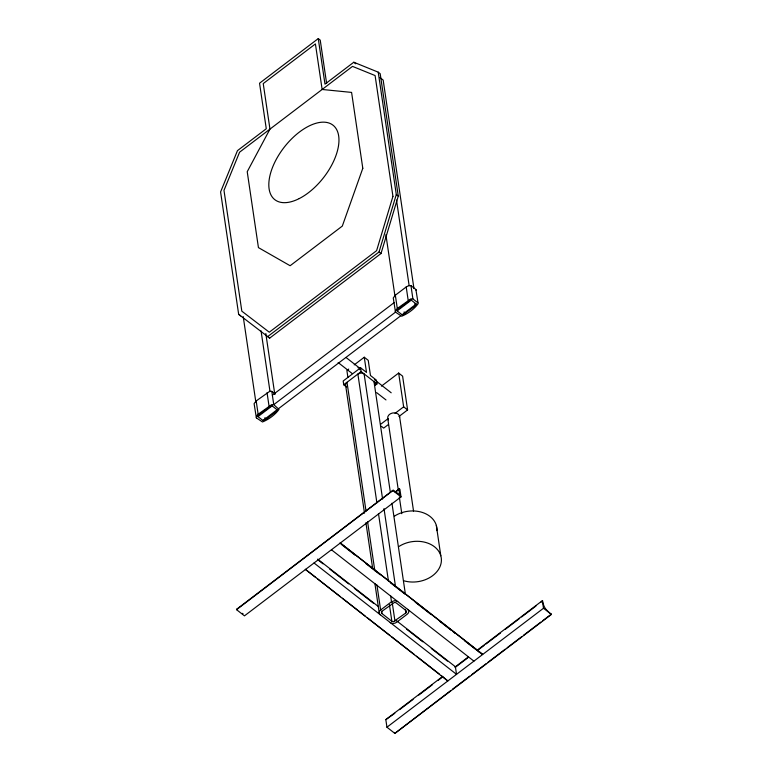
<?xml version="1.0" encoding="UTF-8"?>
<svg xmlns="http://www.w3.org/2000/svg" width="772" height="772" viewBox="0 0 772 772"><rect width="100%" height="100%" fill="white"/><g stroke="black" fill="none" stroke-linecap="round" stroke-linejoin="round"><path stroke-width="1.16" d="M378.222 72.163L380.2 73.716L398.275 196.098L381.001 253.534L269.679 338.126L267.701 336.582L379.023 251.99L396.297 194.554L378.222 72.163L353.788 62.242L324.983 84.138L318.257 38.6L259.546 83.212L266.272 128.75L237.467 150.636L220.589 191.948L238.664 314.329L240.642 315.883M395.158 492.092L399.124 488.879L399.896 489.313L401.015 496.898L244.463 615.853L236.55 609.668L237.072 609.243M236.502 609.359L393.18 490.104L399.549 494.669L398.999 489.178M405.85 612.958L406.555 611.742L405.995 610.556L396.094 602.826L394.569 602.372L382.111 611.163L381.397 612.379L381.966 613.557L391.858 621.296L393.382 621.749L405.85 612.958L405.319 609.378M415.336 305.837L416.233 304.023L411.283 300.154L410.279 300.105L398.034 309.07L397.146 310.894L402.096 314.764L403.1 314.802L415.336 305.837L415.018 303.628M275.093 393.952L271.802 391.375L269.795 391.279L256.179 400.948L254.104 403.669L256.362 417.874L262.499 421.975C268.733 419.437 275.073 414.863 279.001 409.43L273.761 404.653L271.754 404.567L258.147 414.236L256.719 415.625L256.362 417.874M395.332 295.213L393.257 297.934L395.515 312.129L401.652 316.24C407.886 313.702 414.226 309.128 418.154 303.695L415.896 289.5L410.955 285.63L408.948 285.543L406.207 286.952L395.332 295.213L397.3 308.491L395.225 311.212L395.515 312.129L273.761 404.653L271.802 391.375M272.362 395.167L394.116 302.643M397.3 308.491L410.907 298.832L412.914 298.918L417.864 302.778M272.13 405.889L257.993 416.629L262.943 420.499L265.317 419.843L276.193 411.582L277.08 409.758L272.13 405.889L271.126 405.85L258.89 414.815L257.993 416.629L257.674 414.419M397.146 310.894L411.283 300.154M262.943 420.499L277.08 409.758M278.711 408.523L400.465 315.999M402.096 314.764L416.233 304.023M348.712 369.064L346.879 370.454L347.911 377.46M354.203 364.886L364.268 357.233L368.234 360.331L370.473 375.51L376.408 380.152L376.968 383.945L375.134 385.334M364.268 357.233L366.517 372.413L360.582 367.781L343.183 380.992L343.743 384.784L346.541 386.975M343.743 384.784L361.142 371.573L360.582 367.781M381.426 386.145L398.651 373.059L402.608 376.157L407.597 409.922L398.989 416.465M380.673 424.282L388.326 418.463M395.023 413.377L403.64 406.834L398.651 373.059M388.461 424.465L383.674 428.103L381.3 426.24M236.55 609.668L393.054 490.403M395.727 491.976L399.568 489.052M380.335 614.802A4.458 3.387 -8.4 0 1 380.625 610.005L391.5 601.745L394.675 600.674L397.725 601.581M477.067 650.294L542.369 600.664C544.241 608.404 545.254 608.954 551.411 614.444L394.859 733.4L386.946 727.214L385.826 719.62L442.491 676.571M454.978 667.076L468.421 656.866M394.791 713.309L385.826 719.62M399.597 709.661L413.039 699.442M418.8 695.07L432.252 684.851M438.013 680.47L442.819 676.822M455.297 667.336L467.784 657.85M477.385 650.545L484.112 645.44M486.032 643.983L500.439 633.03M505.245 629.383L519.653 618.44M521.573 616.982L535.971 606.03M540.776 602.382L542.697 600.925M386.946 727.214L543.488 608.259L542.369 600.664M394.859 733.4L450.52 690.757M452.44 689.299L469.723 676.166M471.644 674.709L486.051 663.756M487.972 662.299L505.264 649.165M507.185 647.698L521.592 636.755M523.512 635.298L540.796 622.155M542.716 620.698L551.362 614.136M481.747 654.125L482.616 654.521L340.085 542.851L482.568 654.202M242.35 613.364L243.006 613.624M238.664 314.329L269.679 338.126M379.863 77.499L383.163 80.076L413.946 288.535M353.788 62.242L355.767 63.796M318.257 38.6L320.235 40.144L326.614 83.347M396.297 194.554L398.275 196.098M379.023 251.99L381.001 253.534M346.184 357.61L359.308 367.868M374.439 379.689L391.201 392.794M361.142 371.573L376.968 383.945M403.64 406.834L407.597 409.922M338.146 362.55L352.206 373.542M376.668 392.658L385.981 399.935M393.093 490.712L401.015 496.898M543.488 608.259L551.411 614.444M341.166 544.25L355.409 555.386M365.86 563.55L380.104 574.686M390.555 582.86L404.808 593.986M415.249 602.16L430.448 614.039M439.953 621.46L451.35 630.367M453.251 631.853L455.152 633.339M464.647 640.76L476.044 649.667M477.945 651.153L479.846 652.639M331.439 549.77L473.911 661.131M317.668 559.111L378.463 606.618M396.509 620.727L455.403 666.757L456.522 674.342L314.04 562.991M318.257 560.125L323.014 563.84M329.663 569.032L348.654 583.883M354.358 588.332L373.358 603.183M406.603 629.17L422.747 641.783M431.297 648.47L447.442 661.093M315.748 577.446L305.297 569.282L447.828 680.952L441.13 675.442M317.649 578.932L340.442 596.756M342.343 598.232L365.137 616.056M367.038 617.542L389.841 635.356M391.732 636.842L414.535 654.656M416.436 656.142L439.229 673.956M394.55 732.483L394.81 733.091M415.896 289.5L416.195 290.417M410.955 285.63L412.914 298.918M396.509 200.093L409.17 285.862M406.207 286.952L408.166 300.231M436.325 525.394L440.802 555.753M404.142 311.888L404.47 314.098M385.894 234.659L395.042 296.602M399.52 416.127L413.531 510.996M387.795 418.81L398.294 489.959M399.346 497.081L401.797 513.679M390.371 492.488L374.005 381.629A4.458 3.387 -8.4 0 1 374.931 384.871M391.954 503.219L405.339 593.822M382.594 499.059L364.104 373.889L361.055 372.982L357.88 374.053L376.89 502.794M384.002 508.603L395.438 586.083M392.157 602.141L394.974 621.219M378.473 513.525L388.509 581.47M390.622 595.781L391.5 601.745M389.397 604.601L391.858 621.296M381.609 611.173L381.966 613.557M366.015 511.054L347.004 382.314A4.458 3.387 -8.4 0 0 345.673 385.614L364.509 513.168M367.597 521.785L374.816 570.662M376.929 584.964L380.625 610.005M365.918 522.702L372.606 568.009M374.893 583.507L379.293 613.306M265.819 333.523L274.793 394.27M261.052 330.85L270.017 391.597M267.054 392.687L269.013 405.975M264.989 417.623L265.317 419.843M256.179 400.948L258.147 414.236M243.219 316.568L255.889 402.337M357.967 367.733A4.429 2.335 -52 0 1 359.955 369.778M407.626 609.32A4.458 3.387 -8.4 0 1 407.327 614.116L396.461 622.377A4.458 3.387 -8.4 0 1 390.227 622.531M398.912 546.508A26.576 20.207 -8.4 0 1 433.169 545.823A26.576 20.207 -8.4 0 1 436.798 571.782A26.576 20.207 -8.4 0 1 403.688 580.737M394.424 516.15A26.576 20.207 -8.4 0 1 422.767 512.579A26.576 20.207 -8.4 0 1 436.904 530.644M388.326 419.91A6.031 4.584 -8.4 0 1 392.379 413.039A6.031 4.584 -8.4 0 1 399.655 417.314M392.938 196.349L376.601 250.668L269.283 332.211L241.829 311.174L223.986 190.375L239.581 152.2L352.514 66.382L375.095 75.55L392.938 196.349M362.801 168.306L342.314 226.08L290.127 265.732L258.437 247.609L247.223 171.712L269.959 129.117L263.233 83.579L315.41 43.927L322.136 89.465L351.588 92.408L362.801 168.306M299.218 198.587A47.256 24.858 -52 0 0 336.331 129.02A47.256 24.858 -52 0 0 276.125 159.64A47.256 24.858 -52 0 0 299.218 198.587"/></g></svg>
